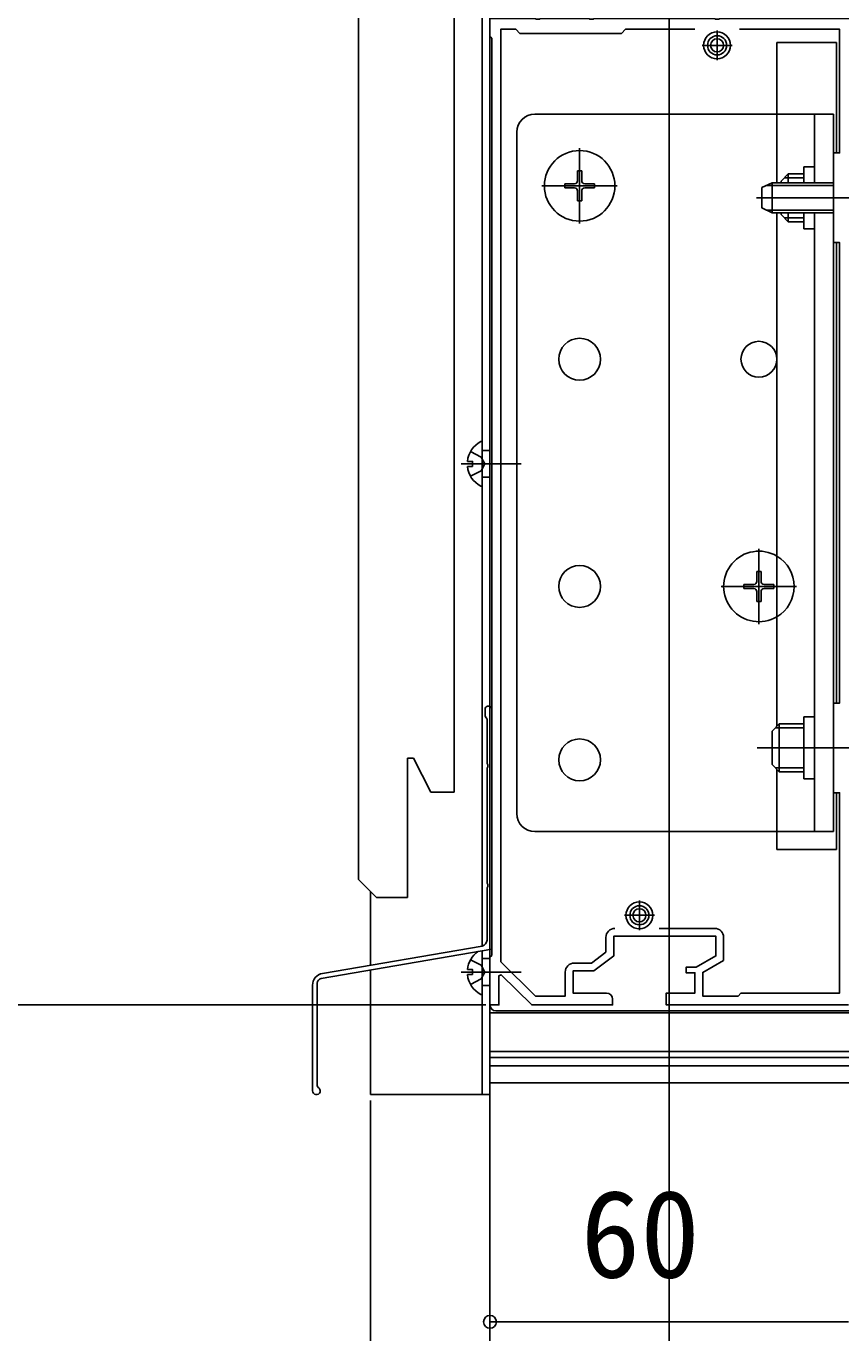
# Model space of a CAD drawing. Units: millimetres, scale not verified. Extents: x -875 to 875, y -1307 to 1300.
# Drawn here: x -715.1 to -578.8, y 134.8 to 353.3 of the extents above; entities that cross this region are included whole.
import ezdxf
from ezdxf.enums import TextEntityAlignment as Align

# ---------------------------------------------------------------- set-up
doc = ezdxf.new("R2010")
doc.units = ezdxf.units.MM
doc.header["$LTSCALE"] = 8
for name, color, linetype in [('0-3_YKK_11', 7, 'Continuous'), ('0-4_YKK_12', 2, 'Continuous'), ('0-5_YKK_13', 4, 'Continuous'), ('0-6_YKK_D', 6, 'Continuous')]:
    doc.layers.add(name, color=color, linetype=linetype)
doc.styles.add('ＭＳ ゴシック', font='')
doc.styles.get('ＭＳ ゴシック').set_extended_font_data('MS Gothic')

msp = doc.modelspace()

# ---------------------------------------------------------------- linework, layer by layer
at = {"layer": '0-3_YKK_11'}
for p, q in [((-599.5, 352.6), (-599.5, 347.6)), ((-602, 350.1), (-597, 350.1)), ((-612.5, 207.1), (-612.5, 202.1)), ((-615, 204.6), (-610, 204.6)), ((-609.214, 202.4), (-599.9, 202.4)), ((-665.538, 194.885), (-638.831, 199.458)), ((-667.2, 175.251), (-667.2, 192.914))]:
    msp.add_line(p, q, dxfattribs=at)
for points in [[(-572.5, 350.3), (-572.5, 354.6), (-599.042, 354.6), (-599.225, 354.48), (-599.775, 354.48), (-599.958, 354.6), (-620.042, 354.6), (-620.225, 354.48), (-620.775, 354.48), (-620.958, 354.6), (-629.042, 354.6), (-629.225, 354.48), (-629.775, 354.48), (-629.958, 354.6), (-637.5, 354.6), (-637.5, 351.6), (-637.2, 351.3)], [(-603.224, 352.8), (-614.8, 352.8), (-615.5, 352.1), (-632.5, 352.1), (-633.2, 352.8), (-635.7, 352.8), (-635.7, 196.826), (-629.885, 191.1), (-624.9, 191.1), (-624.9, 195.1)], [(-598.4, 200.9), (-598.4, 197.046), (-601.9, 195.046), (-601.9, 191.1), (-596, 191.1), (-595.5, 191.6), (-579, 191.6), (-579, 225.1), (-580, 225.1), (-580, 240.1), (-579, 240.1), (-579, 317.1), (-580, 317.1), (-580, 332.1), (-579, 332.1), (-579, 352.8), (-595.776, 352.8)], [(-637.2, 351.3), (-637.2, 197.9), (-637.5, 197.6), (-637.5, 189.6), (-636, 189.6), (-636, 194.5), (-635.632, 194.654), (-630.5, 189.6), (-617, 189.6), (-617, 190.6)], [(-637.2, 239.051), (-637.2, 198.926), (-665.735, 194.04)], [(-638, 200.444), (-638, 209.201), (-637.88, 209.441), (-637.88, 209.761), (-638, 210.001), (-638, 229.201), (-637.88, 229.441), (-637.88, 229.761), (-638, 230.001), (-638, 237.381), (-638.15, 237.641), (-638.3, 237.901), (-638.3, 239.051)], [(-618, 191.6), (-623.6, 191.6), (-623.6, 195.3), (-620.1, 195.3), (-616.8, 197.8), (-616.8, 201.1), (-599.7, 201.1), (-599.7, 197.8), (-603.025, 195.9), (-604.7, 195.9), (-604.7, 195), (-603.2, 195), (-603.2, 191.6), (-608, 191.6), (-608, 189.6), (-577.5, 189.6)], [(-623.4, 196.6), (-620.537, 196.6), (-618.1, 198.446), (-618.1, 200.9)], [(-666.4, 193.251), (-666.4, 176.087), (-666.242, 175.823)]]:
    msp.add_lwpolyline(points, dxfattribs=at)
for centre, radius, start, end in [((-637.75, 239.051), 0.55, 359.99999, 180.00001), ((-616.6, 200.9), 1.5, 90.00001, 179.99999), ((-599.9, 200.9), 1.5, 0.00001, 89.99999), ((-639, 200.444), 1, 279.71669, 360), ((-665.2, 192.914), 2, 99.7167, 180), ((-623.4, 195.1), 1.5, 90.00001, 179.99999), ((-665.6, 193.251), 0.8, 99.71667, 179.99997), ((-618, 190.6), 1, 0.00001, 89.99999), ((-666.55, 175.251), 0.65, 180, 61.72631)]:
    msp.add_arc(centre, radius, start, end, dxfattribs=at)
at = {"layer": '0-4_YKK_12'}
for p, q in [((-607.5, 952.6), (-607.5, -73.4)), ((-637.5, 381.6), (-637.5, 239.541)), ((-642.3, 280.1), (-632.3, 280.1)), ((-637.5, 198.875), (-637.5, 176.6)), ((-642.3, 195.1), (-632.3, 195.1)), ((-571.946, 188.3), (-637.5, 188.3)), ((-572.298, 181.8), (-637.5, 181.8)), ((-572.296, 180.8), (-637.5, 180.8)), ((-572.296, 179.4), (-637.5, 179.4)), ((-637.5, 176.6), (-572.296, 176.6))]:
    msp.add_line(p, q, dxfattribs=at)
at = {"layer": '0-5_YKK_13'}
for p, q in [((-643.5, 623.601), (-643.5, 225.201)), ((-659.5, 605.601), (-659.5, 210.601)), ((-638.8, 382.6), (-638.8, 199.464)), ((-637.5, 360.6), (-637.5, 189.6)), ((-589.5, 327.1), (-589.5, 350.6)), ((-579.5, 350.6), (-589.5, 350.6)), ((-579.5, 332.1), (-579.5, 350.6)), ((-583.2, 338.6), (-583.2, 327.1)), ((-580, 338.6), (-580, 218.6)), ((-633, 335.6), (-633, 221.6)), ((-622.5, 320.3), (-622.5, 332.9)), ((-622.85, 329.1), (-622.15, 329.1)), ((-622.85, 329.1), (-622.85, 327.45)), ((-622.15, 329.1), (-622.15, 327.45)), ((-588.8, 327.4), (-587.6, 328.6)), ((-588.248, 327.952), (-585, 327.952)), ((-585, 328.6), (-587.6, 328.6)), ((-587.6, 328.6), (-587.6, 327.1)), ((-585, 329.8), (-583.2, 329.8)), ((-585, 329.8), (-585, 327.1)), ((-628.8, 326.6), (-616.2, 326.6)), ((-625, 326.95), (-625, 326.25)), ((-625, 326.95), (-623.35, 326.95)), ((-625, 326.25), (-623.35, 326.25)), ((-622.85, 325.75), (-622.85, 324.1)), ((-622.15, 325.75), (-622.15, 324.1)), ((-621.65, 326.95), (-620, 326.95)), ((-621.65, 326.25), (-620, 326.25)), ((-620, 326.95), (-620, 326.25)), ((-592, 326.3), (-590.3, 327.1)), ((-580, 326.667), (-591.22, 326.667)), ((-590.3, 322.1), (-590.3, 327.1)), ((-580, 327.1), (-590.3, 327.1)), ((-588.8, 327.4), (-588.8, 327.1)), ((-622.85, 324.1), (-622.15, 324.1)), ((-564.8, 324.6), (-592.913, 324.6)), ((-580, 322.533), (-591.22, 322.533)), ((-580, 322.1), (-590.3, 322.1)), ((-589.5, 236.2), (-589.5, 322.1)), ((-588.8, 322.1), (-588.8, 321.8)), ((-588.8, 321.8), (-587.6, 320.6)), ((-587.6, 322.1), (-587.6, 320.6)), ((-585, 322.1), (-585, 319.4)), ((-583.2, 322.1), (-583.2, 218.6)), ((-588.248, 321.248), (-585, 321.248)), ((-587.6, 320.6), (-585, 320.6)), ((-585, 319.4), (-583.2, 319.4)), ((-579.5, 240.1), (-579.5, 317.1)), ((-640.766, 282.15), (-638.951, 281.245)), ((-638.8, 276.504), (-638.8, 283.696)), ((-637.5, 282.35), (-638.8, 282.35)), ((-638.342, 280.1), (-638.951, 281.245)), ((-638.342, 280.1), (-638.951, 278.955)), ((-641.278, 279.675), (-640.4, 279.675)), ((-640.766, 278.05), (-638.951, 278.955)), ((-637.5, 277.85), (-638.8, 277.85)), ((-592.5, 253.3), (-592.5, 265.9)), ((-592.85, 262.1), (-592.15, 262.1)), ((-592.85, 262.1), (-592.85, 260.45)), ((-592.15, 262.1), (-592.15, 260.45)), ((-598.8, 259.6), (-586.2, 259.6)), ((-595, 259.95), (-595, 259.25)), ((-595, 259.95), (-593.35, 259.95)), ((-595, 259.25), (-593.35, 259.25)), ((-592.85, 258.75), (-592.85, 257.1)), ((-592.15, 258.75), (-592.15, 257.1)), ((-591.65, 259.95), (-590, 259.95)), ((-591.65, 259.25), (-590, 259.25)), ((-590, 259.95), (-590, 259.25)), ((-592.85, 257.1), (-592.15, 257.1)), ((-590.3, 235.4), (-589.1, 236.6)), ((-585, 236.6), (-589.1, 236.6)), ((-589.1, 236.6), (-589.1, 228.6)), ((-585, 237.8), (-583.2, 237.8)), ((-585, 237.8), (-585, 227.4)), ((-590.3, 235.4), (-590.3, 229.8)), ((-589.748, 235.952), (-585, 235.952)), ((-572.3, 232.6), (-592.8, 232.6)), ((-651.3, 230.901), (-650.3, 230.901)), ((-651.3, 207.601), (-651.3, 230.901)), ((-647.4, 225.201), (-650.3, 230.901)), ((-590.3, 229.8), (-589.1, 228.6)), ((-589.748, 229.248), (-585, 229.248)), ((-589.5, 215.6), (-589.5, 229)), ((-589.1, 228.6), (-585, 228.6)), ((-585, 227.4), (-583.2, 227.4)), ((-647.4, 225.201), (-643.5, 225.201)), ((-579.5, 215.6), (-579.5, 225.1)), ((-579.5, 215.6), (-589.5, 215.6)), ((-656.5, 207.601), (-659.5, 210.601)), ((-657.5, 208.601), (-657.5, 196.262)), ((-656.5, 207.601), (-651.3, 207.601)), ((-640.766, 197.15), (-638.951, 196.245)), ((-638.8, 198.652), (-638.8, 174.6)), ((-638.8, 191.504), (-638.8, 198.652)), ((-637.5, 197.35), (-638.8, 197.35)), ((-637.5, 198.875), (-637.5, 174.6)), ((-657.5, 195.45), (-657.5, 174.6)), ((-641.278, 194.675), (-640.4, 194.675)), ((-638.342, 195.1), (-638.951, 196.245)), ((-638.342, 195.1), (-638.951, 193.955)), ((-640.766, 193.05), (-638.951, 193.955)), ((-637.5, 192.85), (-638.8, 192.85)), ((-573.5, 188.6), (-636.5, 188.6)), ((-657.5, 174.6), (-637.5, 174.6))]:
    msp.add_line(p, q, dxfattribs=at)
for points in [[(-643.5, 382.6), (-637.5, 382.6), (-637.5, 239.541)], [(-630, 338.6), (-589.5, 338.6), (-580, 338.6)], [(-590.3, 322.1), (-592, 322.9), (-592, 326.3)], [(-641.278, 280.525), (-640.4, 280.525), (-640.4, 279.675)], [(-630, 218.6), (-589.5, 218.6), (-580, 218.6)], [(-641.278, 195.525), (-640.4, 195.525), (-640.4, 194.675)]]:
    msp.add_lwpolyline(points, dxfattribs=at)
for centre, radius in [((-599.5, 350.1), 2.25), ((-599.5, 350.1), 1.6), ((-599.5, 350.1), 1.1), ((-622.5, 326.6), 5.9), ((-622.5, 297.6), 3.5), ((-592.5, 297.6), 3), ((-622.5, 259.6), 3.5), ((-622.5, 230.6), 3.5), ((-612.5, 204.6), 2.25), ((-612.5, 204.6), 1.6), ((-612.5, 204.6), 1.1)]:
    msp.add_circle(centre, radius, dxfattribs=at)
for centre, radius, start, end in [((-630, 335.6), 3, 90, 180), ((-623.35, 327.45), 0.5, 270, 0), ((-623.35, 325.75), 0.5, 0, 90), ((-621.65, 327.45), 0.5, 180, 270), ((-621.65, 325.75), 0.5, 90, 180), ((-637.1, 280.1), 4.2, 117.28096, 174.19227), ((-638.954, 283.696), 0.154, 0, 117.28096), ((-637.1, 280.1), 4.2, 185.80773, 242.71904), ((-638.954, 276.504), 0.154, 242.71904, 0), ((-592.5, 259.6), 5.9, 59.43772, 300.56228), ((-592.5, 259.6), 5.9, 300.56228, 59.43772), ((-593.35, 260.45), 0.5, 270, 0), ((-591.65, 260.45), 0.5, 180, 270), ((-593.35, 258.75), 0.5, 0, 90), ((-591.65, 258.75), 0.5, 90, 180), ((-630, 221.6), 3, 180, 270), ((-637.1, 195.1), 4.2, 125.30316, 174.19227), ((-637.1, 195.1), 4.2, 185.80773, 242.71904), ((-638.954, 191.504), 0.154, 242.71904, 0), ((-636.5, 189.6), 1, 180, 270)]:
    msp.add_arc(centre, radius, start, end, dxfattribs=at)
at = {"layer": '0-6_YKK_D'}
for p, q in [((-638.2, 189.6), (-752, 189.6)), ((-637.5, 188.9), (-637.5, 55.6)), ((-637.5, 188.9), (-637.5, 135.6)), ((-657.5, 173.6), (-657.5, 55.6)), ((-607.5, 165.6), (-607.5, 55.6)), ((-607.5, 165.6), (-607.5, 55.6)), ((-607.5, 165.6), (-607.5, 95.6)), ((-637.5, 136.6), (-577.5, 136.6))]:
    msp.add_line(p, q, dxfattribs=at)
msp.add_circle((-637.5, 136.6), 1.075, dxfattribs=at)

# ---------------------------------------------------------------- texts
at = {"layer": '0-6_YKK_D', "style": 'ＭＳ ゴシック'}
msp.add_text('60', height=14.66, dxfattribs=at).set_placement((-622.33, 139.6), align=Align.BOTTOM_LEFT)

doc.saveas('drawing.dxf')
